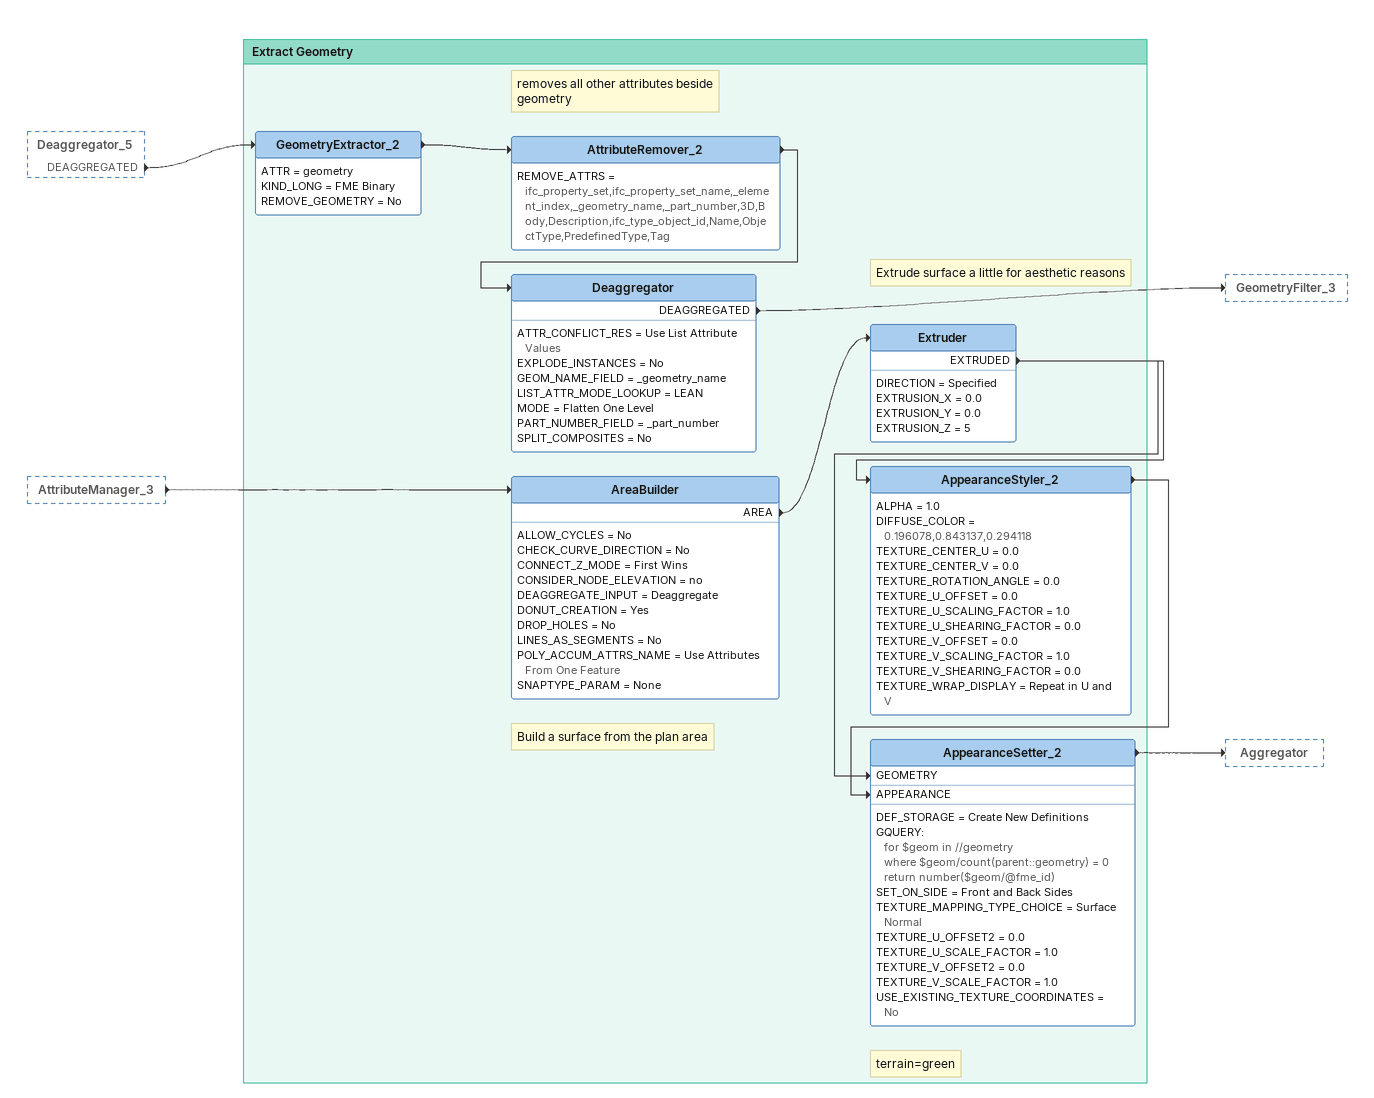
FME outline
Deaggregator_5 [outside]
    DEAGGREGATED -> GeometryExtractor_2
AttributeManager_3 [outside]
    -> AreaBuilder

Bookmark: Extract Geometry
Note: Build a surface from the plan area
AreaBuilder
    ALLOW_CYCLES = No
    CHECK_CURVE_DIRECTION = No
    CONNECT_Z_MODE = First Wins
    CONSIDER_NODE_ELEVATION = no
    DEAGGREGATE_INPUT = Deaggregate
    DONUT_CREATION = Yes
    DROP_HOLES = No
    LINES_AS_SEGMENTS = No
    POLY_ACCUM_ATTRS_NAME = Use Attributes From One Feature
    SNAPTYPE_PARAM = None
    AREA -> Extruder
Note: Extrude surface a little for aesthetic reasons
Extruder
    DIRECTION = Specified
    EXTRUSION_X = 0.0
    EXTRUSION_Y = 0.0
    EXTRUSION_Z = 5
    EXTRUDED -> AppearanceSetter_2 [GEOMETRY]
    EXTRUDED -> AppearanceStyler_2
AppearanceStyler_2
    ALPHA = 1.0
    DIFFUSE_COLOR = 0.196078,0.843137,0.294118
    TEXTURE_CENTER_U = 0.0
    TEXTURE_CENTER_V = 0.0
    TEXTURE_ROTATION_ANGLE = 0.0
    TEXTURE_U_OFFSET = 0.0
    TEXTURE_U_SCALING_FACTOR = 1.0
    TEXTURE_U_SHEARING_FACTOR = 0.0
    TEXTURE_V_OFFSET = 0.0
    TEXTURE_V_SCALING_FACTOR = 1.0
    TEXTURE_V_SHEARING_FACTOR = 0.0
    TEXTURE_WRAP_DISPLAY = Repeat in U and V
    -> AppearanceSetter_2 [APPEARANCE]
Note: terrain=green
AppearanceSetter_2
    DEF_STORAGE = Create New Definitions
    GQUERY:
      for $geom in //geometry
      where $geom/count(parent::geometry) = 0
      return number($geom/@fme_id)
    SET_ON_SIDE = Front and Back Sides
    TEXTURE_MAPPING_TYPE_CHOICE = Surface Normal
    TEXTURE_U_OFFSET2 = 0.0
    TEXTURE_U_SCALE_FACTOR = 1.0
    TEXTURE_V_OFFSET2 = 0.0
    TEXTURE_V_SCALE_FACTOR = 1.0
    USE_EXISTING_TEXTURE_COORDINATES = No
    -> Aggregator
GeometryExtractor_2
    ATTR = geometry
    KIND_LONG = FME Binary
    REMOVE_GEOMETRY = No
    -> AttributeRemover_2
Note: removes all other attributes beside geometry
AttributeRemover_2
    REMOVE_ATTRS = ifc_property_set,ifc_property_set_name,_element_index,_geometry_name,_part_number,3D,Body,Description,ifc_type_object_id,Name,ObjectType,PredefinedType,Tag
    -> Deaggregator
Deaggregator
    ATTR_CONFLICT_RES = Use List Attribute Values
    EXPLODE_INSTANCES = No
    GEOM_NAME_FIELD = _geometry_name
    LIST_ATTR_MODE_LOOKUP = LEAN
    MODE = Flatten One Level
    PART_NUMBER_FIELD = _part_number
    SPLIT_COMPOSITES = No
    DEAGGREGATED -> GeometryFilter_3
